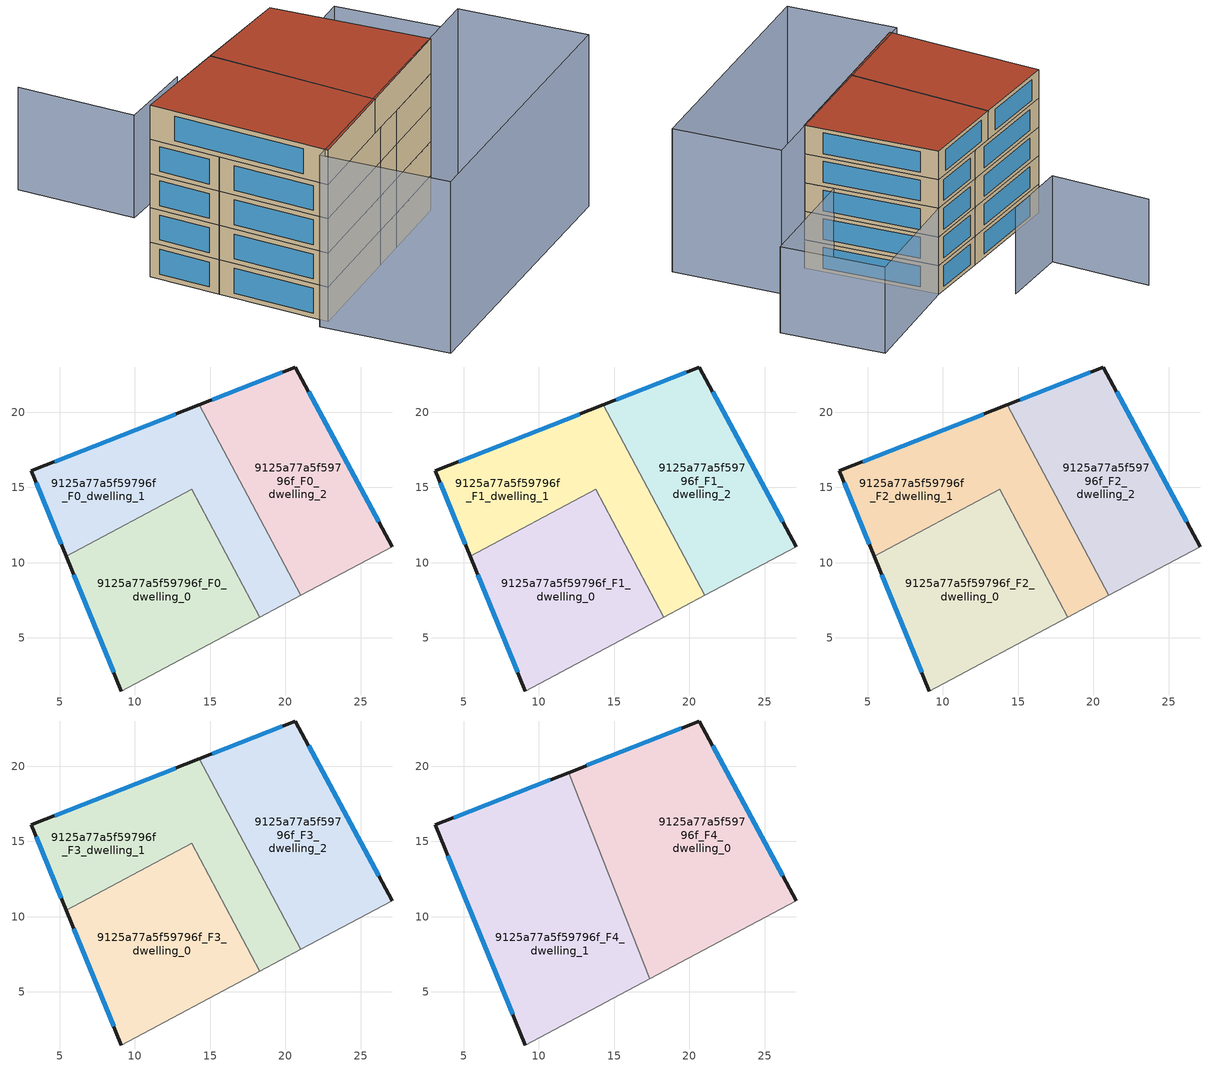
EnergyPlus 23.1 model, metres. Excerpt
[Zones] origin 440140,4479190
9125a77a5f59796f_F0_dwelling_0
 floor ground (EU_floor_Construction): 13.77,14.88 18.3,6.39 9.09,1.48 5.44,10.43 z0
 wall outside (EU_wall_Construction): 5.44,10.43 9.09,1.48 z0:3
 wall adiabatic (EU_wall_Construction): 9.09,1.48 18.3,6.39 z0:3
 wall to 9125a77a5f59796f_F0_dwelling_1 (EU_wall_Construction): 18.3,6.39 13.77,14.88 5.44,10.43 z0:3
 window (EU_Window_Construction): 5.94,9.19 8.58,2.72 z0.42:2.58
9125a77a5f59796f_F0_dwelling_1
 floor ground (EU_floor_Construction): 14.26,20.49 21.01,7.84 18.3,6.39 13.77,14.88 5.44,10.43 3.13,16.1 z0
 wall outside (EU_wall_Construction): 14.26,20.49 3.13,16.1 5.44,10.43 z0:3
 wall to 9125a77a5f59796f_F0_dwelling_2 (EU_wall_Construction): 21.01,7.84 14.26,20.49 z0:3
 wall adiabatic (EU_wall_Construction): 18.3,6.39 21.01,7.84 z0:3
 window (EU_Window_Construction): 3.45,15.31 5.12,11.22 / 12.72,19.88 4.67,16.71 z0.42:2.58
9125a77a5f59796f_F0_dwelling_2
 floor ground (EU_floor_Construction): 20.67,23.01 27.09,11.08 21.01,7.84 14.26,20.49 z0
 wall outside (EU_wall_Construction): 27.09,11.08 20.67,23.01 14.26,20.49 z0:3
 wall adiabatic (EU_wall_Construction): 21.01,7.84 27.09,11.08 z0:3
 window (EU_Window_Construction): 19.78,22.66 15.15,20.84 / 26.2,12.73 21.56,21.35 z0.42:2.58
9125a77a5f59796f_F1_dwelling_0
 floor to 9125a77a5f59796f_F0_dwelling_0 (EU_floor_Construction): 13.77,14.88 18.3,6.39 9.09,1.48 5.44,10.43 z3
 wall outside (EU_wall_Construction): 5.44,10.43 9.09,1.48 z3:6
 wall adiabatic (EU_wall_Construction): 9.09,1.48 18.3,6.39 z3:6
 wall to 9125a77a5f59796f_F1_dwelling_1 (EU_wall_Construction): 18.3,6.39 13.77,14.88 5.44,10.43 z3:6
 window (EU_Window_Construction): 5.94,9.19 8.58,2.72 z3.42:5.58
9125a77a5f59796f_F1_dwelling_1
 floor to 9125a77a5f59796f_F0_dwelling_1 (EU_floor_Construction): 14.26,20.49 21.01,7.84 18.3,6.39 13.77,14.88 5.44,10.43 3.13,16.1 z3
 wall outside (EU_wall_Construction): 14.26,20.49 3.13,16.1 5.44,10.43 z3:6
 wall to 9125a77a5f59796f_F1_dwelling_2 (EU_wall_Construction): 21.01,7.84 14.26,20.49 z3:6
 wall adiabatic (EU_wall_Construction): 18.3,6.39 21.01,7.84 z3:6
 window (EU_Window_Construction): 3.45,15.31 5.12,11.22 / 12.72,19.88 4.67,16.71 z3.42:5.58
9125a77a5f59796f_F1_dwelling_2
 floor to 9125a77a5f59796f_F0_dwelling_2 (EU_floor_Construction): 20.67,23.01 27.09,11.08 21.01,7.84 14.26,20.49 z3
 wall outside (EU_wall_Construction): 27.09,11.08 20.67,23.01 14.26,20.49 z3:6
 wall adiabatic (EU_wall_Construction): 21.01,7.84 27.09,11.08 z3:6
 window (EU_Window_Construction): 19.78,22.66 15.15,20.84 / 26.2,12.73 21.56,21.35 z3.42:5.58
9125a77a5f59796f_F2_dwelling_0
 floor to 9125a77a5f59796f_F1_dwelling_0 (EU_floor_Construction): 13.77,14.88 18.3,6.39 9.09,1.48 5.44,10.43 z6
 wall outside (EU_wall_Construction): 5.44,10.43 9.09,1.48 z6:9
 wall adiabatic (EU_wall_Construction): 9.09,1.48 18.3,6.39 z6:9
 wall to 9125a77a5f59796f_F2_dwelling_1 (EU_wall_Construction): 18.3,6.39 13.77,14.88 5.44,10.43 z6:9
 window (EU_Window_Construction): 5.94,9.19 8.58,2.72 z6.42:8.58
9125a77a5f59796f_F2_dwelling_1
 floor to 9125a77a5f59796f_F1_dwelling_1 (EU_floor_Construction): 14.26,20.49 21.01,7.84 18.3,6.39 13.77,14.88 5.44,10.43 3.13,16.1 z6
 wall outside (EU_wall_Construction): 14.26,20.49 3.13,16.1 5.44,10.43 z6:9
 wall to 9125a77a5f59796f_F2_dwelling_2 (EU_wall_Construction): 21.01,7.84 14.26,20.49 z6:9
 wall adiabatic (EU_wall_Construction): 18.3,6.39 21.01,7.84 z6:9
 window (EU_Window_Construction): 3.45,15.31 5.12,11.22 / 12.72,19.88 4.67,16.71 z6.42:8.58
9125a77a5f59796f_F2_dwelling_2
 floor to 9125a77a5f59796f_F1_dwelling_2 (EU_floor_Construction): 20.67,23.01 27.09,11.08 21.01,7.84 14.26,20.49 z6
 wall outside (EU_wall_Construction): 27.09,11.08 20.67,23.01 14.26,20.49 z6:9
 wall adiabatic (EU_wall_Construction): 21.01,7.84 27.09,11.08 z6:9
 window (EU_Window_Construction): 19.78,22.66 15.15,20.84 / 26.2,12.73 21.56,21.35 z6.42:8.58
9125a77a5f59796f_F3_dwelling_0
 floor to 9125a77a5f59796f_F2_dwelling_0 (EU_floor_Construction): 13.77,14.88 18.3,6.39 9.09,1.48 5.44,10.43 z9
 wall outside (EU_wall_Construction): 5.44,10.43 9.09,1.48 z9:12
 wall adiabatic (EU_wall_Construction): 9.09,1.48 18.3,6.39 z9:12
 wall to 9125a77a5f59796f_F3_dwelling_1 (EU_wall_Construction): 18.3,6.39 13.77,14.88 5.44,10.43 z9:12
 window (EU_Window_Construction): 5.94,9.19 8.58,2.72 z9.42:11.58
9125a77a5f59796f_F3_dwelling_1
 floor to 9125a77a5f59796f_F2_dwelling_1 (EU_floor_Construction): 14.26,20.49 21.01,7.84 18.3,6.39 13.77,14.88 5.44,10.43 3.13,16.1 z9
 wall outside (EU_wall_Construction): 14.26,20.49 3.13,16.1 5.44,10.43 z9:12
 wall to 9125a77a5f59796f_F3_dwelling_2 (EU_wall_Construction): 21.01,7.84 14.26,20.49 z9:12
 wall adiabatic (EU_wall_Construction): 18.3,6.39 21.01,7.84 z9:12
 window (EU_Window_Construction): 3.45,15.31 5.12,11.22 / 12.72,19.88 4.67,16.71 z9.42:11.58
9125a77a5f59796f_F3_dwelling_2
 floor to 9125a77a5f59796f_F2_dwelling_2 (EU_floor_Construction): 20.67,23.01 27.09,11.08 21.01,7.84 14.26,20.49 z9
 wall outside (EU_wall_Construction): 27.09,11.08 20.67,23.01 14.26,20.49 z9:12
 wall adiabatic (EU_wall_Construction): 21.01,7.84 27.09,11.08 z9:12
 window (EU_Window_Construction): 19.78,22.66 15.15,20.84 / 26.2,12.73 21.56,21.35 z9.42:11.58
9125a77a5f59796f_F4_dwelling_0
 floor to 9125a77a5f59796f_F3_dwelling_2 (EU_floor_Construction): 20.67,23.01 27.09,11.08 21.01,7.84 14.26,20.48 z12
 floor to 9125a77a5f59796f_F3_dwelling_1 (EU_floor_Construction): 14.26,20.48 21.01,7.84 18.3,6.39 13.95,14.54 11.97,19.58 z12
 floor to 9125a77a5f59796f_F3_dwelling_0 (EU_floor_Construction): 13.95,14.54 18.3,6.39 17.36,5.89 z12
 wall outside (EU_wall_Construction): 27.09,11.08 20.67,23.01 11.97,19.58 z12:15
 wall adiabatic (EU_wall_Construction): 17.36,5.89 27.09,11.08 z12:15
 wall to 9125a77a5f59796f_F4_dwelling_1 (EU_wall_Construction): 11.97,19.58 17.36,5.89 z12:15
 window (EU_Window_Construction): 19.47,22.53 13.18,20.06 / 26.2,12.73 21.56,21.35 z12.42:14.58
 roof outside (EU_roof_Construction): 27.09,11.08 20.67,23.01 11.97,19.58 17.36,5.89 z15
9125a77a5f59796f_F4_dwelling_1
 floor to 9125a77a5f59796f_F3_dwelling_0 (EU_floor_Construction): 13.95,14.54 17.36,5.89 9.09,1.48 5.44,10.43 13.77,14.88 z12
 floor to 9125a77a5f59796f_F3_dwelling_1 (EU_floor_Construction): 11.97,19.58 13.95,14.54 13.77,14.88 5.44,10.43 3.13,16.1 z12
 wall outside (EU_wall_Construction): 11.97,19.58 3.13,16.1 9.09,1.48 z12:15
 wall adiabatic (EU_wall_Construction): 9.09,1.48 17.36,5.89 z12:15
 window (EU_Window_Construction): 10.74,19.1 4.35,16.58 / 3.95,14.07 8.26,3.51 z12.42:14.58
 roof outside (EU_roof_Construction): 17.36,5.89 11.97,19.58 3.13,16.1 9.09,1.48 z15
shading: 37.05,3.85 13.18,-8.6 / 13.18,-8.6 8.05,1.23 / 8.05,1.23 31.93,13.68 / 31.93,13.68 37.05,3.85 z0:15; 15.02,27.42 8.36,24.54 / 8.36,24.54 4.34,33.87 / 36.97,19.74 25.65,13.69 / 25.65,13.69 20.67,23.01 / 20.67,23.01 31.99,29.05 / 31.99,29.05 36.97,19.74 z0:9
[Building]
EU S2 Campaign: North Axis=0; Terrain=City; Solar Distribution=FullExterior
[Site:Location]
Madrid: Latitude=40.5; Longitude=-3.5; Time Zone=1; Elevation=609
[SizingPeriod:WeatherFileDays]
AnnualSizingPeriod: Begin Month=1; Begin Day of Month=1; End Month=12; End Day of Month=31; Day of Week for Start Day=Monday; Use Weather File Daylight Saving Period=No; Use Weather File Rain and Snow Indicators=No
[MATERIAL]
EU_InternalMass_Material: Roughness=MediumRough; Thickness=0.1; Conductivity=1; Density=1800; Specific Heat=900; Thermal Absorptance=0.9; Solar Absorptance=0.7; Visible Absorptance=0.7
[MATERIAL:NOMASS] Roughness=MediumRough; Thermal Absorptance=0.9; Solar Absorptance=0.7; Visible Absorptance=0.7
Name | Thermal Resistance
EU_wall_NoMass | 1.60022
EU_roof_NoMass | 1.57597
EU_floor_NoMass | 0.470652
[WINDOWMATERIAL:SIMPLEGLAZINGSYSTEM]
EU_Window_SimpleGlazing: UFactor=3.28802; Solar Heat Gain Coefficient=0.85; Visible Transmittance=0.85
[CONSTRUCTION]
EU_wall_Construction: EU_wall_NoMass
EU_roof_Construction: EU_roof_NoMass
EU_floor_Construction: EU_floor_NoMass
EU_InternalMass_Construction: EU_InternalMass_Material
EU_Window_Construction: EU_Window_SimpleGlazing
[ZONE] Type=1; Multiplier=1; Ceiling Height=autocalculate; Floor Area=autocalculate; Part of Total Floor Area=Yes
Name | Volume
9125a77a5f59796f_F0_dwelling_0; 9125a77a5f59796f_F1_dwelling_0; 9125a77a5f59796f_F2_dwelling_0; 9125a77a5f59796f_F3_dwelling_0 | 287.051
9125a77a5f59796f_F4_dwelling_0 | 430.593
9125a77a5f59796f_F0_dwelling_1; 9125a77a5f59796f_F1_dwelling_1; 9125a77a5f59796f_F2_dwelling_1; 9125a77a5f59796f_F3_dwelling_1 | 287.086
9125a77a5f59796f_F4_dwelling_1 | 430.609
9125a77a5f59796f_F0_dwelling_2; 9125a77a5f59796f_F1_dwelling_2; 9125a77a5f59796f_F2_dwelling_2; 9125a77a5f59796f_F3_dwelling_2 | 287.069
[INTERNALMASS] Construction=EU_InternalMass_Construction
Name | Zone or ZoneList | Surface Area
9125a77a5f59796f_F0_dwelling_0_EU_InternalMass | 9125a77a5f59796f_F0_dwelling_0 | 95.6864
9125a77a5f59796f_F0_dwelling_1_EU_InternalMass | 9125a77a5f59796f_F0_dwelling_1 | 95.6953
9125a77a5f59796f_F0_dwelling_2_EU_InternalMass | 9125a77a5f59796f_F0_dwelling_2 | 95.69
9125a77a5f59796f_F1_dwelling_0_EU_InternalMass | 9125a77a5f59796f_F1_dwelling_0 | 95.6864
9125a77a5f59796f_F1_dwelling_1_EU_InternalMass | 9125a77a5f59796f_F1_dwelling_1 | 95.6953
9125a77a5f59796f_F1_dwelling_2_EU_InternalMass | 9125a77a5f59796f_F1_dwelling_2 | 95.69
9125a77a5f59796f_F2_dwelling_0_EU_InternalMass | 9125a77a5f59796f_F2_dwelling_0 | 95.6864
9125a77a5f59796f_F2_dwelling_1_EU_InternalMass | 9125a77a5f59796f_F2_dwelling_1 | 95.6953
9125a77a5f59796f_F2_dwelling_2_EU_InternalMass | 9125a77a5f59796f_F2_dwelling_2 | 95.69
9125a77a5f59796f_F3_dwelling_0_EU_InternalMass | 9125a77a5f59796f_F3_dwelling_0 | 95.6864
9125a77a5f59796f_F3_dwelling_1_EU_InternalMass | 9125a77a5f59796f_F3_dwelling_1 | 95.6953
9125a77a5f59796f_F3_dwelling_2_EU_InternalMass | 9125a77a5f59796f_F3_dwelling_2 | 95.69
9125a77a5f59796f_F4_dwelling_0_EU_InternalMass | 9125a77a5f59796f_F4_dwelling_0 | 143.531
9125a77a5f59796f_F4_dwelling_1_EU_InternalMass | 9125a77a5f59796f_F4_dwelling_1 | 143.537
[OTHEREQUIPMENT] Fuel Type=Electricity; Design Level Calculation Method=Watts/Area; Power per Zone Floor Area=1; Fraction Latent=0; Fraction Radiant=0; Fraction Lost=0; Carbon Dioxide Generation Rate=0; EndUse Subcategory=EU_Step8_InternalGains
Name | Zone or ZoneList or Space or SpaceList | Schedule
EU_Step8_InternalGain_9125a77a5f59796f_F0_dwelling_0_f000 | 9125a77a5f59796f_F0_dwelling_0 | EU_Step8_GainSchedule_9125a77a5f59796f_F0_dwelling_0_f000
EU_Step8_InternalGain_9125a77a5f59796f_F0_dwelling_1_f000 | 9125a77a5f59796f_F0_dwelling_1 | EU_Step8_GainSchedule_9125a77a5f59796f_F0_dwelling_1_f000
EU_Step8_InternalGain_9125a77a5f59796f_F0_dwelling_2_f000 | 9125a77a5f59796f_F0_dwelling_2 | EU_Step8_GainSchedule_9125a77a5f59796f_F0_dwelling_2_f000
EU_Step8_InternalGain_9125a77a5f59796f_F1_dwelling_0_f000 | 9125a77a5f59796f_F1_dwelling_0 | EU_Step8_GainSchedule_9125a77a5f59796f_F1_dwelling_0_f000
EU_Step8_InternalGain_9125a77a5f59796f_F1_dwelling_1_f000 | 9125a77a5f59796f_F1_dwelling_1 | EU_Step8_GainSchedule_9125a77a5f59796f_F1_dwelling_1_f000
EU_Step8_InternalGain_9125a77a5f59796f_F1_dwelling_2_f000 | 9125a77a5f59796f_F1_dwelling_2 | EU_Step8_GainSchedule_9125a77a5f59796f_F1_dwelling_2_f000
EU_Step8_InternalGain_9125a77a5f59796f_F2_dwelling_0_f000 | 9125a77a5f59796f_F2_dwelling_0 | EU_Step8_GainSchedule_9125a77a5f59796f_F2_dwelling_0_f000
EU_Step8_InternalGain_9125a77a5f59796f_F2_dwelling_1_f000 | 9125a77a5f59796f_F2_dwelling_1 | EU_Step8_GainSchedule_9125a77a5f59796f_F2_dwelling_1_f000
EU_Step8_InternalGain_9125a77a5f59796f_F2_dwelling_2_f000 | 9125a77a5f59796f_F2_dwelling_2 | EU_Step8_GainSchedule_9125a77a5f59796f_F2_dwelling_2_f000
EU_Step8_InternalGain_9125a77a5f59796f_F3_dwelling_0_f000 | 9125a77a5f59796f_F3_dwelling_0 | EU_Step8_GainSchedule_9125a77a5f59796f_F3_dwelling_0_f000
EU_Step8_InternalGain_9125a77a5f59796f_F3_dwelling_1_f000 | 9125a77a5f59796f_F3_dwelling_1 | EU_Step8_GainSchedule_9125a77a5f59796f_F3_dwelling_1_f000
EU_Step8_InternalGain_9125a77a5f59796f_F3_dwelling_2_f000 | 9125a77a5f59796f_F3_dwelling_2 | EU_Step8_GainSchedule_9125a77a5f59796f_F3_dwelling_2_f000
EU_Step8_InternalGain_9125a77a5f59796f_F4_dwelling_0_f000 | 9125a77a5f59796f_F4_dwelling_0 | EU_Step8_GainSchedule_9125a77a5f59796f_F4_dwelling_0_f000
EU_Step8_InternalGain_9125a77a5f59796f_F4_dwelling_1_f000 | 9125a77a5f59796f_F4_dwelling_1 | EU_Step8_GainSchedule_9125a77a5f59796f_F4_dwelling_1_f000
[ZONEVENTILATION:DESIGNFLOWRATE] Schedule=EU_AlwaysOn; Design Flow Rate Calculation Method=AirChanges/Hour; Air Changes per Hour=0.480704; Ventilation Type=Natural; Fan Pressure Rise=0; Fan Total Efficiency=1; Constant Term Coefficient=1; Temperature Term Coefficient=0; Velocity Term Coefficient=0; Velocity Squared Term Coefficient=0; Minimum Indoor Temperature=-100; Maximum Indoor Temperature=100; Delta Temperature=-100; Minimum Outdoor Temperature=-100; Maximum Outdoor Temperature=100; Maximum Wind Speed=40
Name | Zone or ZoneList or Space or SpaceList
EU_ConstantAir_9125a77a5f59796f_F0_dwelling_0 | 9125a77a5f59796f_F0_dwelling_0
EU_ConstantAir_9125a77a5f59796f_F0_dwelling_1 | 9125a77a5f59796f_F0_dwelling_1
EU_ConstantAir_9125a77a5f59796f_F0_dwelling_2 | 9125a77a5f59796f_F0_dwelling_2
EU_ConstantAir_9125a77a5f59796f_F1_dwelling_0 | 9125a77a5f59796f_F1_dwelling_0
EU_ConstantAir_9125a77a5f59796f_F1_dwelling_1 | 9125a77a5f59796f_F1_dwelling_1
EU_ConstantAir_9125a77a5f59796f_F1_dwelling_2 | 9125a77a5f59796f_F1_dwelling_2
EU_ConstantAir_9125a77a5f59796f_F2_dwelling_0 | 9125a77a5f59796f_F2_dwelling_0
EU_ConstantAir_9125a77a5f59796f_F2_dwelling_1 | 9125a77a5f59796f_F2_dwelling_1
EU_ConstantAir_9125a77a5f59796f_F2_dwelling_2 | 9125a77a5f59796f_F2_dwelling_2
EU_ConstantAir_9125a77a5f59796f_F3_dwelling_0 | 9125a77a5f59796f_F3_dwelling_0
EU_ConstantAir_9125a77a5f59796f_F3_dwelling_1 | 9125a77a5f59796f_F3_dwelling_1
EU_ConstantAir_9125a77a5f59796f_F3_dwelling_2 | 9125a77a5f59796f_F3_dwelling_2
EU_ConstantAir_9125a77a5f59796f_F4_dwelling_0 | 9125a77a5f59796f_F4_dwelling_0
EU_ConstantAir_9125a77a5f59796f_F4_dwelling_1 | 9125a77a5f59796f_F4_dwelling_1
[HVACTEMPLATE:THERMOSTAT] Constant Heating Setpoint=20; Constant Cooling Setpoint=50
EU_HeatOnly_9125a77a5f59796f_F0_dwelling_0; EU_HeatOnly_9125a77a5f59796f_F0_dwelling_1; EU_HeatOnly_9125a77a5f59796f_F0_dwelling_2; EU_HeatOnly_9125a77a5f59796f_F1_dwelling_0; EU_HeatOnly_9125a77a5f59796f_F1_dwelling_1; EU_HeatOnly_9125a77a5f59796f_F1_dwelling_2; EU_HeatOnly_9125a77a5f59796f_F2_dwelling_0; EU_HeatOnly_9125a77a5f59796f_F2_dwelling_1; EU_HeatOnly_9125a77a5f59796f_F2_dwelling_2; EU_HeatOnly_9125a77a5f59796f_F3_dwelling_0; EU_HeatOnly_9125a77a5f59796f_F3_dwelling_1; EU_HeatOnly_9125a77a5f59796f_F3_dwelling_2; EU_HeatOnly_9125a77a5f59796f_F4_dwelling_0; EU_HeatOnly_9125a77a5f59796f_F4_dwelling_1
[HVACTEMPLATE:ZONE:IDEALLOADSAIRSYSTEM] System Availability Schedule=EU_AlwaysOn; Maximum Heating Supply Air Temperature=50; Minimum Cooling Supply Air Temperature=13; Maximum Heating Supply Air Humidity Ratio=0.0156; Minimum Cooling Supply Air Humidity Ratio=0.0077; Heating Limit=NoLimit; Cooling Limit=NoLimit; Heating Availability Schedule=EU_AlwaysOn; Cooling Availability Schedule=EU_CoolingOff; Dehumidification Control Type=ConstantSensibleHeatRatio; Cooling Sensible Heat Ratio=0.7; Dehumidification Setpoint=60; Humidification Control Type=None; Humidification Setpoint=30; Outdoor Air Method=None; Outdoor Air Flow Rate per Person=0.00944; Outdoor Air Flow Rate per Zone Floor Area=0; Outdoor Air Flow Rate per Zone=0; Demand Controlled Ventilation Type=None; Outdoor Air Economizer Type=NoEconomizer; Heat Recovery Type=None; Sensible Heat Recovery Effectiveness=0.7; Latent Heat Recovery Effectiveness=0.65
Name | Template Thermostat
9125a77a5f59796f_F0_dwelling_0 | EU_HeatOnly_9125a77a5f59796f_F0_dwelling_0
9125a77a5f59796f_F0_dwelling_1 | EU_HeatOnly_9125a77a5f59796f_F0_dwelling_1
9125a77a5f59796f_F0_dwelling_2 | EU_HeatOnly_9125a77a5f59796f_F0_dwelling_2
9125a77a5f59796f_F1_dwelling_0 | EU_HeatOnly_9125a77a5f59796f_F1_dwelling_0
9125a77a5f59796f_F1_dwelling_1 | EU_HeatOnly_9125a77a5f59796f_F1_dwelling_1
9125a77a5f59796f_F1_dwelling_2 | EU_HeatOnly_9125a77a5f59796f_F1_dwelling_2
9125a77a5f59796f_F2_dwelling_0 | EU_HeatOnly_9125a77a5f59796f_F2_dwelling_0
9125a77a5f59796f_F2_dwelling_1 | EU_HeatOnly_9125a77a5f59796f_F2_dwelling_1
9125a77a5f59796f_F2_dwelling_2 | EU_HeatOnly_9125a77a5f59796f_F2_dwelling_2
9125a77a5f59796f_F3_dwelling_0 | EU_HeatOnly_9125a77a5f59796f_F3_dwelling_0
9125a77a5f59796f_F3_dwelling_1 | EU_HeatOnly_9125a77a5f59796f_F3_dwelling_1
9125a77a5f59796f_F3_dwelling_2 | EU_HeatOnly_9125a77a5f59796f_F3_dwelling_2
9125a77a5f59796f_F4_dwelling_0 | EU_HeatOnly_9125a77a5f59796f_F4_dwelling_0
9125a77a5f59796f_F4_dwelling_1 | EU_HeatOnly_9125a77a5f59796f_F4_dwelling_1
[SIZING:ZONE] Zone Cooling Design Supply Air Temperature Input Method=SupplyAirTemperature; Zone Cooling Design Supply Air Temperature=13; Zone Heating Design Supply Air Temperature Input Method=SupplyAirTemperature; Zone Heating Design Supply Air Temperature=50; Zone Cooling Design Supply Air Humidity Ratio=0.008; Zone Heating Design Supply Air Humidity Ratio=0.008; Cooling Design Air Flow Method=DesignDay; Cooling Design Air Flow Rate=0; Cooling Minimum Air Flow per Zone Floor Area=0.000762; Cooling Minimum Air Flow=0; Cooling Minimum Air Flow Fraction=0.2; Heating Design Air Flow Method=DesignDay; Heating Design Air Flow Rate=0; Heating Maximum Air Flow per Zone Floor Area=0.002032; Heating Maximum Air Flow=0.141576; Heating Maximum Air Flow Fraction=0.3; Account for Dedicated Outdoor Air System=No; Dedicated Outdoor Air System Control Strategy=NeutralSupplyAir; Dedicated Outdoor Air Low Setpoint Temperature for Design=autosize; Dedicated Outdoor Air High Setpoint Temperature for Design=autosize; Zone Load Sizing Method=Sensible Load Only No Latent Load; Zone Latent Cooling Design Supply Air Humidity Ratio Input Method=HumidityRatioDifference; Zone Cooling Design Supply Air Humidity Ratio Difference=0.005; Zone Latent Heating Design Supply Air Humidity Ratio Input Method=HumidityRatioDifference; Zone Humidification Design Supply Air Humidity Ratio Difference=0.005
9125a77a5f59796f_F0_dwelling_0; 9125a77a5f59796f_F0_dwelling_1; 9125a77a5f59796f_F0_dwelling_2; 9125a77a5f59796f_F1_dwelling_0; 9125a77a5f59796f_F1_dwelling_1; 9125a77a5f59796f_F1_dwelling_2; 9125a77a5f59796f_F2_dwelling_0; 9125a77a5f59796f_F2_dwelling_1; 9125a77a5f59796f_F2_dwelling_2; 9125a77a5f59796f_F3_dwelling_0; 9125a77a5f59796f_F3_dwelling_1; 9125a77a5f59796f_F3_dwelling_2; 9125a77a5f59796f_F4_dwelling_0; 9125a77a5f59796f_F4_dwelling_1
[SCHEDULE:CONSTANT]
Name | Hourly Value
EU_AlwaysOn | 1
EU_CoolingOff | 0
[SCHEDULE:FILE] Column Number=1; Rows to Skip at Top=0; Number of Hours of Data=8760; Column Separator=Comma; Interpolate to Timestep=No; Minutes per Item=60; Adjust Schedule for Daylight Savings=Yes
Name | File
EU_Step8_GainSchedule_9125a77a5f59796f_F0_dwelling_0_f000 | ../../schedules/9125a77a5f59796f/9125a77a5f59796f_F0_dwelling_0_f000_gain.csv
EU_Step8_GainSchedule_9125a77a5f59796f_F0_dwelling_1_f000 | ../../schedules/9125a77a5f59796f/9125a77a5f59796f_F0_dwelling_1_f000_gain.csv
EU_Step8_GainSchedule_9125a77a5f59796f_F0_dwelling_2_f000 | ../../schedules/9125a77a5f59796f/9125a77a5f59796f_F0_dwelling_2_f000_gain.csv
EU_Step8_GainSchedule_9125a77a5f59796f_F1_dwelling_0_f000 | ../../schedules/9125a77a5f59796f/9125a77a5f59796f_F1_dwelling_0_f000_gain.csv
EU_Step8_GainSchedule_9125a77a5f59796f_F1_dwelling_1_f000 | ../../schedules/9125a77a5f59796f/9125a77a5f59796f_F1_dwelling_1_f000_gain.csv
EU_Step8_GainSchedule_9125a77a5f59796f_F1_dwelling_2_f000 | ../../schedules/9125a77a5f59796f/9125a77a5f59796f_F1_dwelling_2_f000_gain.csv
EU_Step8_GainSchedule_9125a77a5f59796f_F2_dwelling_0_f000 | ../../schedules/9125a77a5f59796f/9125a77a5f59796f_F2_dwelling_0_f000_gain.csv
EU_Step8_GainSchedule_9125a77a5f59796f_F2_dwelling_1_f000 | ../../schedules/9125a77a5f59796f/9125a77a5f59796f_F2_dwelling_1_f000_gain.csv
EU_Step8_GainSchedule_9125a77a5f59796f_F2_dwelling_2_f000 | ../../schedules/9125a77a5f59796f/9125a77a5f59796f_F2_dwelling_2_f000_gain.csv
EU_Step8_GainSchedule_9125a77a5f59796f_F3_dwelling_0_f000 | ../../schedules/9125a77a5f59796f/9125a77a5f59796f_F3_dwelling_0_f000_gain.csv
EU_Step8_GainSchedule_9125a77a5f59796f_F3_dwelling_1_f000 | ../../schedules/9125a77a5f59796f/9125a77a5f59796f_F3_dwelling_1_f000_gain.csv
EU_Step8_GainSchedule_9125a77a5f59796f_F3_dwelling_2_f000 | ../../schedules/9125a77a5f59796f/9125a77a5f59796f_F3_dwelling_2_f000_gain.csv
EU_Step8_GainSchedule_9125a77a5f59796f_F4_dwelling_0_f000 | ../../schedules/9125a77a5f59796f/9125a77a5f59796f_F4_dwelling_0_f000_gain.csv
EU_Step8_GainSchedule_9125a77a5f59796f_F4_dwelling_1_f000 | ../../schedules/9125a77a5f59796f/9125a77a5f59796f_F4_dwelling_1_f000_gain.csv
